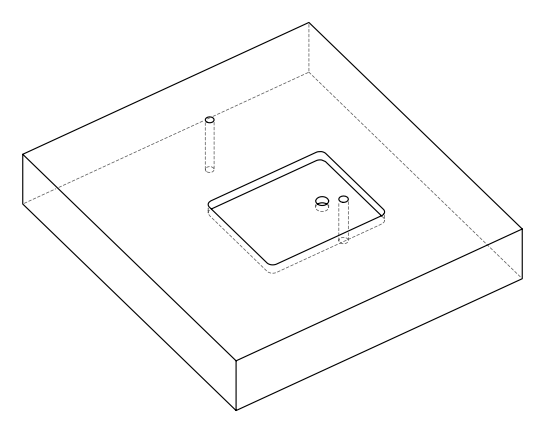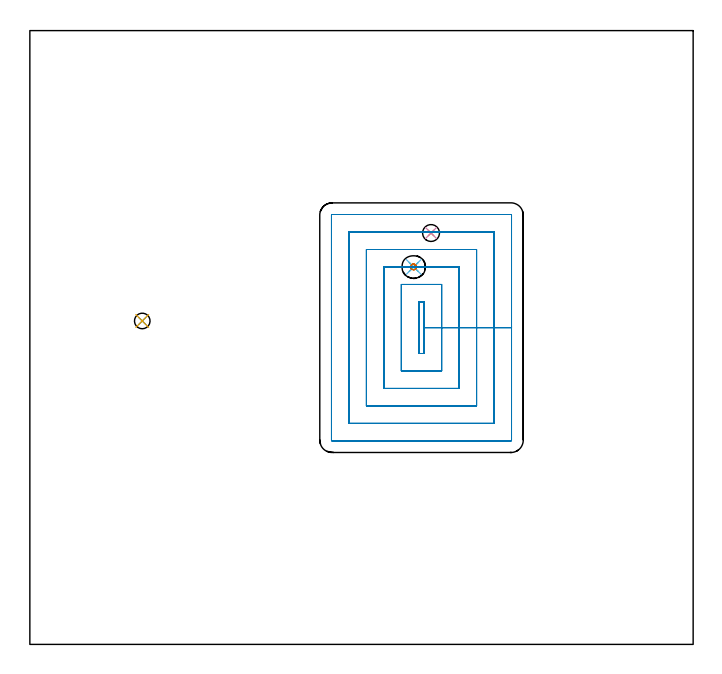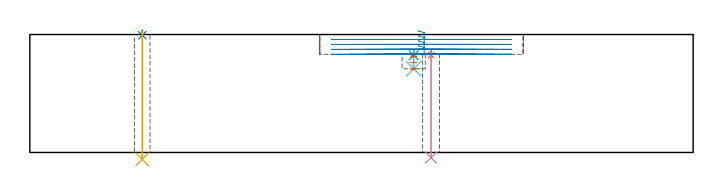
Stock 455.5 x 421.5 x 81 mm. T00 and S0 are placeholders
(PLAN: 8 operations, 5 tool changes, 17.2 min)
(1 SPOT_DRILL | STEP1HOLE | NXT0321_9005460120000 | 0.03 min | 1433 mm3)
(2 SPOT_DRILL_1 | STEP1HOLE_1 | NXT0321_9005460120000 | 0.03 min | 1 mm3)
(3 SPOT_DRILL_2 | STEP1POCKET | NXT0321_9005460120000 | 0.03 min | 1453 mm3)
(4 DRILL_THROUGH_HOLE_INTO_CENTER | STEP1HOLE | NXT0301_087 | 0.3 min | 7177 mm3)
(5 DRILL_THROUGH_HOLE_INTO_CENTER_1 | STEP1HOLE_1 | UGT0301_219 | 0.35 min | 7243 mm3)
(6 DRILL_BLIND_HOLE_INTO_CENTER | STEP1POCKET | NXT0301_128 | 0.05 min | 1075 mm3)
(7 MILL_ROUGH_BLIND_HOLE_CONTOUR | STEP1POCKET | UGT0201_129 | Spiral | 0.24 min | 2134 mm3)
(8 MILL_RECTANGULAR_POCKET | POCKET_RECTANGULAR_STRAIGHT | UGT0201_010 | Follow Part, ap 4, ae 75% | 16.17 min | 320633 mm3)
(TOOL NXT0321_9005460120000 | NC Spot Drill, 142deg, 12mm, Carbide, Uncoated | D12 PA142 FL30 Z2)
(TOOL NXT0301_087 | Carbide Drill 11.6mm [860.1-1160-058A1-MM 2214] | D11.6 PA140 FL72 Z2)
(TOOL UGT0301_219 | Twist Drill 10.7 mm | D10.7 PA118 FL90 Z2)
(TOOL NXT0301_128 | Carbide Drill 12mm [861.1-1200-036A1-GP GC34] | D12 PA150 FL37.4 Z2)
(TOOL UGT0201_129 | Carbide End Mill 11.9 | D11.9 FL15 Z4)
(TOOL UGT0201_010 | End Mill 16 mm | D16 FL22 Z2)
(OP 1 SPOT_DRILL)
G17 G21 G94 G90
T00 M6
G54
G17 G0 G90 X275.5 Y282.5 S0 M3
G43 Z91. H0
G94 G81 G98 Z66.892 F250. R70.4
G80
M5
M2
(OP 2 SPOT_DRILL_1)
G17 G21 G94 G90
T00 M6
G54
G17 G0 G90 X77.2 Y222.1 S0 M3
G43 Z91. H0
G94 G81 G98 Z80.539 F250. R84.
G80
M5
M2
(OP 3 SPOT_DRILL_2)
G17 G21 G94 G90
T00 M6
G54
G17 G0 G90 X263.6 Y259.2 S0 M3
G43 Z91. H0
G94 G81 G98 Z66.716 F250. R70.4
G80
M5
M2
(OP 4 DRILL_THROUGH_HOLE_INTO_CENTER)
G17 G21 G94 G90
T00 M6
G54
G17 G0 G90 X275.5 Y282.5 S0 M3
G43 Z91. H1
G94 G73 G98 Z-3.611 F250. Q10.144 R69.4
G80
M5
M2
(OP 5 DRILL_THROUGH_HOLE_INTO_CENTER_1)
G17 G21 G94 G90
T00 M6
G54
G17 G0 G90 X77.2 Y222.1 S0 M3
G43 Z91. H0
G94 G73 G98 Z-4.715 F250. Q9.524 R83.
G80
M5
M2
(OP 6 DRILL_BLIND_HOLE_INTO_CENTER)
G17 G21 G94 G90
T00 M6
G54
G17 G0 G90 X263.6 Y259.2 S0 M3
G43 Z91. H1
G94 G81 G98 Z57.5 F250. R69.4
G80
M5
M2
(OP 7 MILL_ROUGH_BLIND_HOLE_CONTOUR)
G17 G21 G94 G90
T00 M6
G54
G17 G0 G90 X263.6 Y259.2 S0 M3
G43 Z91. H0
Z66.1
G94 G3 X264.323 Y260.477 R0.843 F250.
X262.57 Y260.914 R1.277
X261.886 Y258.17 R2.
X262.57 Y260.914 R-2.
X262.228 Y259.542 R1.
X263.6 Y259.2 R1.
G0 Z61.8
G3 X264.323 Y260.477 R0.843
X262.57 Y260.914 R1.277
X261.886 Y258.17 R2.
X262.57 Y260.914 R-2.
X262.228 Y259.542 R1.
X263.6 Y259.2 R1.
G0 Z57.5
G3 X264.323 Y260.477 R0.843
X262.57 Y260.914 R1.277
X261.886 Y258.17 R2.
X262.57 Y260.914 R-2.
X262.228 Y259.542 R1.
X263.6 Y259.2 R1.
G0 Z91.
M5
M2
(OP 8 MILL_RECTANGULAR_POCKET)
G17 G21 G94 G90
T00 M6
G54
G17 G0 G90 X267.1 Y202.285 S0 M3
G43 Z91. H0
Z84.
G94 G1 Y199.8 Z83.334 F250.
X270.8 Z82.343
Y217.5 Z77.6
Y235.2 F500.
X267.1
Y199.8
X270.8
Y217.5
X282.8
Y247.2
X255.1
Y187.8
X282.8
Y217.5
X294.8
Y259.2
X243.1
Y175.8
X294.8
Y217.5
X306.8
Y271.2
X231.1
Y163.8
X306.8
Y217.5
X318.8
Y283.2
X219.1
Y151.8
X318.8
Y217.5
X330.8
Y294.8
G3 X330.4 Y295.2 R0.4
G1 X207.5
G3 X207.1 Y294.8 R0.4
G1 Y140.2
G3 X207.5 Y139.8 R0.4
G1 X330.4
G3 X330.8 Y140.2 R0.4
G1 Y217.5
Y218.5
G0 X267.1 Y202.285 Z80.6
G1 Y199.8 Z79.934 F250.
X270.8 Z78.943
Y217.5 Z74.2
Y235.2 F500.
X267.1
Y199.8
X270.8
Y217.5
X282.8
Y247.2
X255.1
Y187.8
X282.8
Y217.5
X294.8
Y259.2
X243.1
Y175.8
X294.8
Y217.5
X306.8
Y271.2
X231.1
Y163.8
X306.8
Y217.5
X318.8
Y283.2
X219.1
Y151.8
X318.8
Y217.5
X330.8
Y294.8
G3 X330.4 Y295.2 R0.4
G1 X207.5
G3 X207.1 Y294.8 R0.4
G1 Y140.2
G3 X207.5 Y139.8 R0.4
G1 X330.4
G3 X330.8 Y140.2 R0.4
G1 Y217.5
Y218.5
G0 X267.1 Y202.285 Z77.2
G1 Y199.8 Z76.534 F250.
X270.8 Z75.543
Y217.5 Z70.8
Y235.2 F500.
X267.1
Y199.8
X270.8
Y217.5
X282.8
Y247.2
X255.1
Y187.8
X282.8
Y217.5
X294.8
Y259.2
X243.1
Y175.8
X294.8
Y217.5
X306.8
Y271.2
X231.1
Y163.8
X306.8
Y217.5
X318.8
Y283.2
X219.1
Y151.8
X318.8
Y217.5
X330.8
Y294.8
G3 X330.4 Y295.2 R0.4
G1 X207.5
G3 X207.1 Y294.8 R0.4
G1 Y140.2
G3 X207.5 Y139.8 R0.4
G1 X330.4
G3 X330.8 Y140.2 R0.4
G1 Y217.5
Y218.5
G0 X267.1 Y202.285 Z73.8
G1 Y199.8 Z73.134 F250.
X270.8 Z72.143
Y217.5 Z67.4
Y235.2 F500.
X267.1
Y199.8
X270.8
Y217.5
X282.8
Y247.2
X255.1
Y187.8
X282.8
Y217.5
X294.8
Y259.2
X243.1
Y175.8
X294.8
Y217.5
X306.8
Y271.2
X231.1
Y163.8
X306.8
Y217.5
X318.8
Y283.2
X219.1
Y151.8
X318.8
Y217.5
X330.8
Y294.8
G3 X330.4 Y295.2 R0.4
G1 X207.5
G3 X207.1 Y294.8 R0.4
G1 Y140.2
G3 X207.5 Y139.8 R0.4
G1 X330.4
G3 X330.8 Y140.2 R0.4
G1 Y217.5
Y218.5
G0 Z91.
M5
M2
